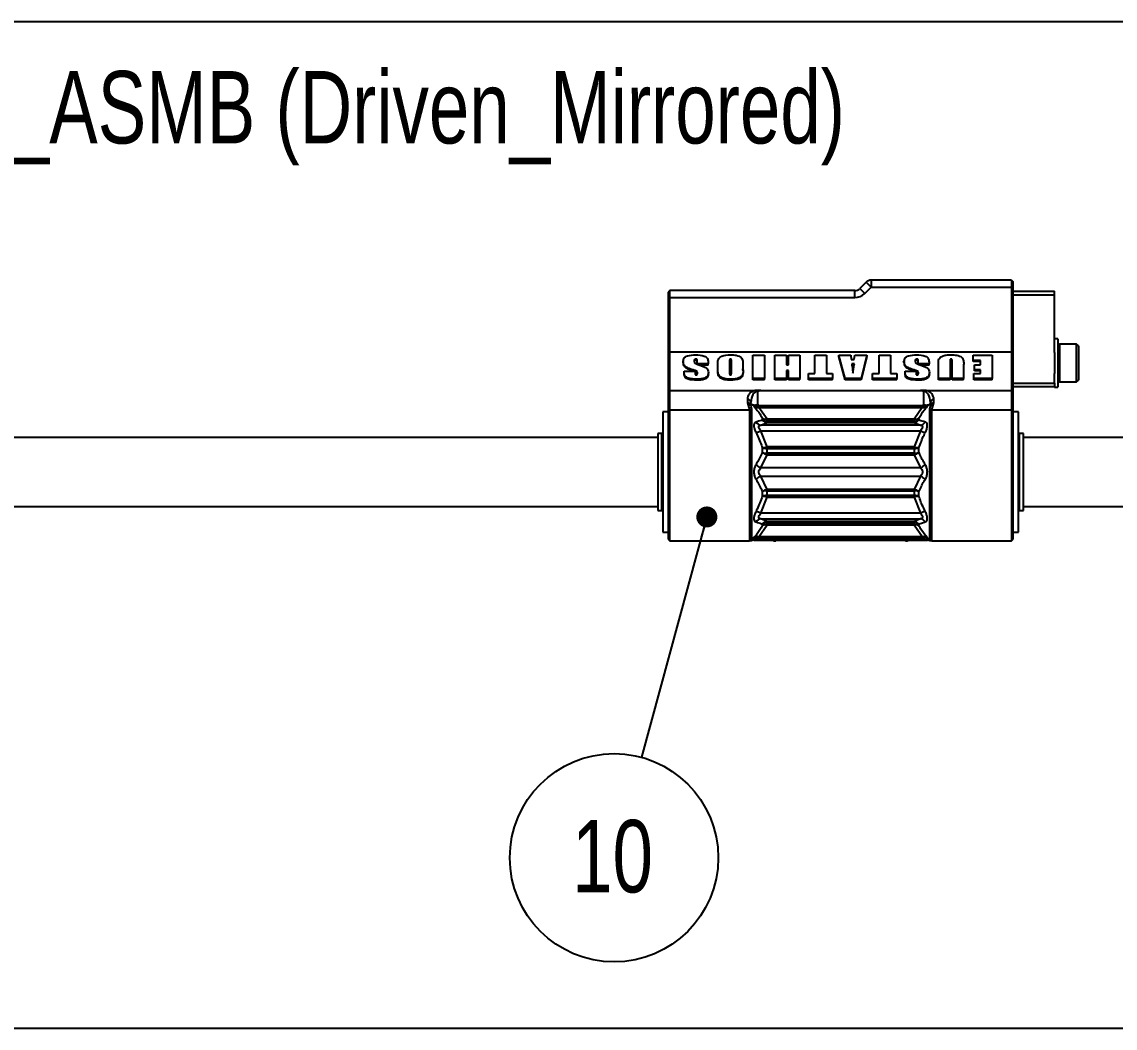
# Model space of a CAD drawing. Header units: millimetres. Extents: x 0 to 279, y 0 to 216.
# Drawn here: x 52.8 to 105.6, y 56 to 104.6 of the extents above; entities that cross this region are included whole.
import ezdxf

# ---------------------------------------------------------------- set-up
doc = ezdxf.new("R2010")
doc.units = ezdxf.units.MM
doc.layers.add('TITLE_BLOCK_BORDER', color=7, linetype='Continuous')
doc.styles.add('SLDTEXTSTYLE0', font='TXT', dxfattribs={"width": 0.75})
doc.dimstyles.new('SLDDIMSTYLE1', dxfattribs={"dimtxt": 0.18, "dimasz": 1.016, "dimexe": 0, "dimexo": 0.0625, "dimgap": 0, "dimtad": 0, "dimtih": 1, "dimtoh": 1, "dimdec": 0, "dimrnd": 1e-09, "dimzin": 0, "dimdsep": 46, "dimtxsty": 'Standard', "dimblk1": 'DOT', "dimblk2": 'DOT', "dimsah": 1, "dimcen": 0.09, "dimadec": 0, "dimazin": 0, "dimtfac": 1.016, "dimtdec": 0, "dimtofl": 0, "dimtmove": 0, "dimatfit": 3, "dimldrblk": 'DOT', "dimfxl": 1, "dimfrac": 2, "dimtolj": 1, "dimtzin": 0, "dimarcsym": 0})

# ---------------------------------------------------------------- blocks, each defined once
blk = doc.blocks.new('SW_NOTE_34')
at = {"layer": 'TITLE_BLOCK_BORDER', "color": 0}
blk.add_circle((-1.321, -4.854), 5.031, dxfattribs=at)
at = {"layer": 'TITLE_BLOCK_BORDER', "color": 0, "insert": (-1.392, -3.03), "char_height": 3.5, "attachment_point": 2, "style": 'SLDTEXTSTYLE0'}
blk.add_mtext('10', dxfattribs=at)
blk = doc.blocks.new('_DOT')
at = {"color": 0, "linetype": 'ByBlock', "lineweight": -2}
blk.add_line((-0.5, 0), (-1, 0), dxfattribs=at)
at = {"color": 0, "linetype": 'ByBlock', "const_width": 0.5}
blk.add_lwpolyline([(-0.25, 0, 1), (0.25, 0, 1)], format="xyb", close=True, dxfattribs=at)

msp = doc.modelspace()

# ---------------------------------------------------------------- linework, layer by layer
at = {"color": 7, "linetype": 'Continuous', "lineweight": 25}
for p, q in [((93.561, 91.999), (93.253, 91.691)), ((93.797, 91.763), (93.561, 91.999)), ((93.797, 92.097), (93.797, 91.763)), ((100.575, 92.097), (93.797, 92.097)), ((100.575, 92.097), (100.575, 91.763)), ((100.575, 92.097), (100.659, 92.013)), ((100.659, 91.763), (100.659, 92.013)), ((84.075, 91.593), (83.992, 91.51)), ((83.992, 91.51), (83.992, 91.26)), ((84.075, 91.26), (84.075, 91.593)), ((93.017, 91.593), (84.075, 91.593)), ((93.017, 91.26), (93.017, 91.593)), ((93.253, 91.691), (93.489, 91.455)), ((93.489, 91.455), (93.797, 91.763)), ((93.797, 91.763), (100.575, 91.763)), ((100.575, 91.763), (100.575, 88.633)), ((100.575, 91.763), (100.659, 91.763)), ((100.659, 88.609), (100.659, 91.763)), ((100.659, 91.56), (102.659, 91.56)), ((102.659, 91.393), (102.659, 91.56)), ((102.659, 88.602), (102.659, 91.393)), ((84.075, 91.26), (83.992, 91.26)), ((83.992, 91.26), (83.992, 88.609)), ((84.075, 88.633), (84.075, 91.26)), ((84.075, 91.26), (93.017, 91.26)), ((102.809, 89.26), (102.659, 89.26)), ((102.809, 89.26), (102.809, 87.109)), ((102.9, 89.01), (102.809, 88.918)), ((103.717, 89.01), (102.9, 89.01)), ((102.9, 89.01), (102.9, 87.177)), ((103.809, 88.918), (103.717, 89.01)), ((103.717, 87.177), (103.717, 89.01)), ((103.809, 88.918), (103.809, 87.268)), ((84.075, 88.633), (83.992, 88.609)), ((83.992, 88.609), (83.992, 86.703)), ((84.075, 86.768), (84.075, 88.633)), ((84.075, 88.633), (100.575, 88.633)), ((84.73, 88.118), (84.73, 88.172)), ((85.339, 88.23), (85.339, 88.283)), ((85.396, 88.046), (85.396, 88.196)), ((87.014, 88.283), (87.014, 88.23)), ((88.086, 87.337), (88.086, 88.467)), ((88.086, 88.467), (88.645, 88.467)), ((88.645, 88.467), (88.645, 87.337)), ((89.152, 87.337), (89.152, 88.467)), ((89.152, 88.467), (89.71, 88.467)), ((89.71, 88.467), (89.71, 88.007)), ((89.803, 88.007), (89.803, 88.467)), ((89.803, 88.467), (90.362, 88.467)), ((90.362, 88.467), (90.362, 87.337)), ((91.086, 87.587), (91.086, 88.467)), ((91.086, 88.467), (91.645, 88.467)), ((91.645, 88.467), (91.645, 87.587)), ((92.547, 87.337), (92.245, 88.467)), ((92.245, 88.467), (92.813, 88.467)), ((92.245, 88.414), (92.245, 88.467)), ((92.547, 87.284), (92.245, 88.414)), ((92.813, 88.467), (92.841, 88.27)), ((92.841, 88.27), (92.984, 88.27)), ((92.984, 88.27), (93.011, 88.467)), ((93.011, 88.467), (93.586, 88.467)), ((93.586, 88.467), (93.324, 87.337)), ((93.586, 88.414), (93.324, 87.284)), ((93.586, 88.414), (93.586, 88.467)), ((94.179, 87.587), (94.179, 88.467)), ((94.179, 88.467), (94.738, 88.467)), ((94.738, 88.467), (94.738, 87.587)), ((95.407, 88.13), (95.322, 88.163)), ((95.4, 88.118), (95.4, 88.172)), ((96.01, 88.23), (96.01, 88.283)), ((96.067, 88.046), (96.067, 88.196)), ((97.614, 88.168), (97.614, 87.337)), ((97.671, 88.23), (97.671, 88.283)), ((97.707, 87.337), (97.707, 88.183)), ((98.726, 88.217), (98.726, 88.467)), ((98.726, 88.467), (99.641, 88.467)), ((99.083, 88.217), (98.726, 88.217)), ((98.726, 88.164), (98.726, 88.217)), ((99.083, 88.164), (98.726, 88.164)), ((99.083, 88.007), (99.083, 88.217)), ((99.641, 88.467), (99.641, 87.337)), ((100.575, 88.633), (100.575, 86.768)), ((100.575, 88.633), (100.659, 88.609)), ((100.659, 86.703), (100.659, 88.609)), ((102.659, 88.602), (102.659, 87.585)), ((84.776, 87.692), (85.303, 87.692)), ((84.776, 87.635), (84.776, 87.692)), ((84.776, 87.582), (84.776, 87.635)), ((84.827, 87.872), (84.827, 87.925)), ((85.303, 87.692), (85.303, 87.597)), ((85.393, 87.623), (85.393, 87.676)), ((85.924, 88.046), (85.396, 88.046)), ((85.924, 87.993), (85.51, 87.993)), ((85.924, 88.132), (85.924, 88.046)), ((85.924, 87.993), (85.924, 88.046)), ((85.939, 87.584), (85.939, 87.637)), ((86.4, 87.807), (86.4, 87.997)), ((86.4, 87.754), (86.4, 87.807)), ((86.958, 88.144), (86.958, 87.63)), ((87.051, 87.63), (87.051, 88.153)), ((87.61, 87.997), (87.61, 87.807)), ((87.61, 87.754), (87.61, 87.807)), ((89.71, 88.007), (89.803, 88.007)), ((89.803, 87.731), (89.71, 87.731)), ((89.71, 87.731), (89.71, 87.337)), ((89.803, 87.678), (89.71, 87.678)), ((89.803, 87.337), (89.803, 87.731)), ((92.989, 88.046), (92.866, 88.046)), ((92.989, 87.993), (92.866, 87.993)), ((95.447, 87.692), (95.974, 87.692)), ((95.447, 87.635), (95.447, 87.692)), ((95.447, 87.582), (95.447, 87.635)), ((95.497, 87.872), (95.497, 87.925)), ((95.974, 87.692), (95.974, 87.597)), ((96.064, 87.623), (96.064, 87.676)), ((96.594, 88.046), (96.067, 88.046)), ((96.594, 87.993), (96.181, 87.993)), ((96.594, 88.132), (96.594, 88.046)), ((96.594, 87.993), (96.594, 88.046)), ((96.61, 87.584), (96.61, 87.637)), ((97.055, 87.337), (97.055, 88.09)), ((98.265, 88.005), (98.265, 87.337)), ((98.788, 87.771), (98.788, 88.007)), ((98.788, 88.007), (99.083, 88.007)), ((99.083, 87.771), (98.788, 87.771)), ((98.788, 87.717), (98.788, 87.771)), ((99.083, 87.717), (98.788, 87.717)), ((99.083, 87.587), (99.083, 87.771)), ((85.373, 87.258), (85.373, 87.311)), ((87.013, 87.258), (87.013, 87.311)), ((88.645, 87.337), (88.086, 87.337)), ((88.086, 87.284), (88.086, 87.337)), ((88.645, 87.284), (88.086, 87.284)), ((88.645, 87.284), (88.645, 87.337)), ((89.71, 87.337), (89.152, 87.337)), ((89.152, 87.284), (89.152, 87.337)), ((89.71, 87.284), (89.152, 87.284)), ((89.71, 87.284), (89.71, 87.337)), ((90.362, 87.337), (89.803, 87.337)), ((89.803, 87.284), (89.803, 87.337)), ((90.362, 87.284), (89.803, 87.284)), ((90.362, 87.284), (90.362, 87.337)), ((90.776, 87.337), (90.776, 87.587)), ((90.776, 87.587), (91.086, 87.587)), ((91.939, 87.337), (90.776, 87.337)), ((90.776, 87.284), (90.776, 87.337)), ((91.939, 87.284), (90.776, 87.284)), ((91.645, 87.587), (91.939, 87.587)), ((91.939, 87.587), (91.939, 87.337)), ((91.939, 87.284), (91.939, 87.337)), ((93.324, 87.337), (92.547, 87.337)), ((92.547, 87.284), (92.547, 87.337)), ((93.324, 87.284), (92.547, 87.284)), ((93.324, 87.284), (93.324, 87.337)), ((93.869, 87.337), (93.869, 87.587)), ((93.869, 87.587), (94.179, 87.587)), ((95.032, 87.337), (93.869, 87.337)), ((93.869, 87.284), (93.869, 87.337)), ((95.032, 87.284), (93.869, 87.284)), ((94.738, 87.587), (95.032, 87.587)), ((95.032, 87.587), (95.032, 87.337)), ((95.032, 87.284), (95.032, 87.337)), ((96.044, 87.258), (96.044, 87.311)), ((97.614, 87.337), (97.055, 87.337)), ((97.055, 87.284), (97.055, 87.337)), ((97.614, 87.284), (97.055, 87.284)), ((97.614, 87.284), (97.614, 87.337)), ((98.265, 87.337), (97.707, 87.337)), ((97.707, 87.284), (97.707, 87.337)), ((98.265, 87.284), (97.707, 87.284)), ((98.265, 87.284), (98.265, 87.337)), ((98.757, 87.337), (98.757, 87.587)), ((98.757, 87.587), (99.083, 87.587)), ((99.641, 87.337), (98.757, 87.337)), ((98.757, 87.284), (98.757, 87.337)), ((99.641, 87.284), (98.757, 87.284)), ((99.641, 87.284), (99.641, 87.337)), ((102.659, 87.127), (102.659, 87.585)), ((102.659, 87.127), (102.659, 86.96)), ((102.809, 87.268), (102.9, 87.177)), ((102.809, 87.109), (102.809, 86.927)), ((102.9, 87.177), (103.717, 87.177)), ((103.717, 87.177), (103.809, 87.268)), ((84.075, 86.768), (83.992, 86.703)), ((83.992, 86.703), (83.992, 85.758)), ((84.075, 85.834), (84.075, 86.768)), ((84.075, 86.768), (88.185, 86.768)), ((88.325, 86.083), (88.325, 86.734)), ((88.466, 86.768), (96.185, 86.768)), ((96.325, 86.734), (96.325, 86.083)), ((96.466, 86.768), (100.575, 86.768)), ((100.575, 86.768), (100.575, 85.834)), ((100.659, 86.703), (100.575, 86.768)), ((100.659, 86.96), (102.659, 86.96)), ((100.659, 85.758), (100.659, 86.703)), ((102.659, 86.96), (102.659, 86.927)), ((102.659, 86.927), (102.809, 86.927)), ((87.825, 86.34), (87.825, 86.17)), ((87.825, 86.17), (87.923, 85.834)), ((87.992, 86.124), (87.992, 86.189)), ((88.027, 86.111), (88.146, 85.987)), ((88.382, 86.024), (88.325, 86.083)), ((96.325, 86.083), (96.269, 86.024)), ((96.505, 85.987), (96.624, 86.111)), ((96.659, 86.189), (96.659, 86.124)), ((96.728, 85.834), (96.825, 86.17)), ((96.825, 86.17), (96.825, 86.34)), ((83.992, 85.727), (83.742, 85.727)), ((83.742, 85.727), (83.742, 79.927)), ((83.992, 85.758), (84.075, 85.834)), ((83.992, 85.758), (83.992, 79.588)), ((84.075, 79.505), (84.075, 85.834)), ((84.075, 85.834), (87.923, 85.834)), ((87.923, 85.834), (87.923, 79.505)), ((88.041, 79.554), (88.041, 85.79)), ((88.382, 85.951), (88.382, 86.024)), ((96.269, 86.024), (88.382, 86.024)), ((88.777, 85.381), (88.382, 85.951)), ((88.382, 85.951), (96.269, 85.951)), ((96.269, 85.951), (95.873, 85.381)), ((96.269, 86.024), (96.269, 85.951)), ((96.61, 85.79), (96.61, 79.554)), ((96.728, 79.505), (96.728, 85.834)), ((96.728, 85.834), (100.575, 85.834)), ((100.575, 85.834), (100.575, 79.505)), ((100.659, 85.758), (100.575, 85.834)), ((100.659, 79.588), (100.659, 85.758)), ((100.909, 85.727), (100.659, 85.727)), ((100.909, 80.001), (100.909, 85.727)), ((88.476, 85.096), (88.777, 85.225)), ((96.175, 85.096), (88.476, 85.096)), ((88.542, 85.431), (88.542, 85.34)), ((88.777, 85.344), (88.777, 85.381)), ((95.873, 85.381), (88.777, 85.381)), ((88.777, 85.246), (88.777, 85.344)), ((88.777, 85.344), (95.873, 85.344)), ((88.777, 85.225), (88.777, 85.246)), ((95.873, 85.246), (88.777, 85.246)), ((88.777, 85.225), (95.873, 85.225)), ((95.873, 85.381), (95.873, 85.344)), ((95.873, 85.344), (95.873, 85.246)), ((95.873, 85.246), (95.873, 85.225)), ((95.873, 85.225), (96.175, 85.096)), ((96.109, 85.34), (96.109, 85.431)), ((83.492, 84.493), (26.106, 84.493)), ((83.7, 84.682), (83.492, 84.682)), ((83.492, 84.682), (83.492, 83.537)), ((88.777, 84.041), (88.476, 84.822)), ((88.476, 84.822), (96.175, 84.822)), ((96.175, 84.822), (95.873, 84.041)), ((101.159, 84.682), (100.95, 84.682)), ((101.159, 80.972), (101.159, 84.682)), ((162.753, 84.493), (101.159, 84.493)), ((88.542, 83.996), (88.542, 83.777)), ((88.777, 83.968), (88.777, 84.041)), ((95.873, 84.041), (88.777, 84.041)), ((88.777, 83.731), (88.777, 83.968)), ((88.777, 83.968), (95.873, 83.968)), ((95.873, 84.041), (95.873, 83.968)), ((95.873, 83.968), (95.873, 83.731)), ((96.109, 83.777), (96.109, 83.996)), ((83.492, 83.537), (83.492, 80.972)), ((88.476, 83.021), (88.777, 83.664)), ((88.777, 83.664), (88.777, 83.731)), ((95.873, 83.731), (88.777, 83.731)), ((88.777, 83.664), (95.873, 83.664)), ((95.873, 83.731), (95.873, 83.664)), ((95.873, 83.664), (96.175, 83.021)), ((96.175, 83.021), (88.476, 83.021)), ((88.476, 82.632), (96.175, 82.632)), ((88.777, 81.989), (88.476, 82.632)), ((96.175, 82.632), (95.873, 81.989)), ((88.542, 81.876), (88.542, 81.658)), ((95.873, 81.989), (88.777, 81.989)), ((88.777, 81.923), (88.777, 81.989)), ((88.777, 81.686), (88.777, 81.923)), ((88.777, 81.923), (95.873, 81.923)), ((95.873, 81.989), (95.873, 81.923)), ((95.873, 81.923), (95.873, 81.686)), ((96.109, 81.658), (96.109, 81.876)), ((88.476, 80.832), (88.777, 81.612)), ((95.873, 81.686), (88.777, 81.686)), ((88.777, 81.612), (88.777, 81.686)), ((88.777, 81.612), (95.873, 81.612)), ((95.873, 81.686), (95.873, 81.612)), ((95.873, 81.612), (96.175, 80.832)), ((26.106, 81.16), (83.492, 81.16)), ((83.492, 80.972), (83.7, 80.972)), ((96.175, 80.832), (88.476, 80.832)), ((100.95, 80.972), (101.159, 80.972)), ((101.159, 81.16), (162.753, 81.16)), ((88.374, 79.694), (88.777, 80.272)), ((88.476, 80.557), (96.175, 80.557)), ((88.777, 80.428), (88.476, 80.557)), ((88.542, 80.313), (88.542, 80.223)), ((95.873, 80.428), (88.777, 80.428)), ((88.777, 80.407), (88.777, 80.428)), ((88.777, 80.407), (95.873, 80.407)), ((88.777, 80.309), (88.777, 80.407)), ((95.873, 80.309), (88.777, 80.309)), ((88.777, 80.272), (88.777, 80.309)), ((88.777, 80.272), (95.873, 80.272)), ((96.175, 80.557), (95.873, 80.428)), ((95.873, 80.428), (95.873, 80.407)), ((95.873, 80.407), (95.873, 80.309)), ((95.873, 80.309), (95.873, 80.272)), ((95.873, 80.272), (96.277, 79.694)), ((96.109, 80.223), (96.109, 80.313)), ((83.742, 79.927), (83.992, 79.927)), ((100.659, 79.927), (100.909, 79.927)), ((100.909, 79.927), (100.909, 80.001)), ((83.992, 79.588), (84.075, 79.505)), ((84.075, 79.505), (87.924, 79.505)), ((88.071, 79.585), (88.041, 79.554)), ((88.139, 79.658), (88.071, 79.585)), ((88.13, 79.535), (88.137, 79.533)), ((88.137, 79.532), (96.514, 79.532)), ((88.205, 79.558), (88.306, 79.657)), ((96.446, 79.558), (88.205, 79.558)), ((88.306, 79.657), (88.374, 79.694)), ((88.306, 79.657), (96.345, 79.657)), ((96.277, 79.694), (88.374, 79.694)), ((96.277, 79.694), (96.345, 79.657)), ((96.345, 79.657), (96.446, 79.558)), ((96.58, 79.585), (96.512, 79.658)), ((96.61, 79.554), (96.58, 79.585)), ((96.61, 79.554), (96.611, 79.536)), ((96.727, 79.505), (100.575, 79.505)), ((100.575, 79.505), (100.659, 79.588))]:
    msp.add_line(p, q, dxfattribs=at)
at = {"color": 8, "linetype": 'Continuous', "lineweight": 25}
for p, q in [((100.659, 91.393), (102.659, 91.393)), ((85.266, 87.692), (85.266, 87.739)), ((95.936, 87.692), (95.936, 87.739)), ((100.659, 87.127), (102.659, 87.127)), ((83.7, 80.972), (83.7, 84.682)), ((100.95, 84.682), (100.95, 83.264)), ((100.95, 83.264), (100.95, 80.972))]:
    msp.add_line(p, q, dxfattribs=at)
at = {"color": 7, "linetype": 'Continuous', "lineweight": 25}
for centre, radius, start, end in [((93.797, 91.763), 0.333, 90, 135), ((93.017, 91.927), 0.333, 270, 315), ((93.017, 91.927), 0.667, 270, 315), ((87.833, 86.181), 0.159, 2.9858, 92.703), ((96.818, 86.181), 0.159, 87.297, 177.0142), ((87.924, 85.658), 0.176, 48.4643, 90.4234), ((88.235, 86.191), 0.223, 246.5186, 311.3447), ((88.295, 86.176), 0.241, 231.765, 290.9968), ((96.416, 86.191), 0.223, 228.6553, 293.4814), ((96.356, 86.176), 0.241, 249.0032, 308.235), ((96.726, 85.658), 0.176, 89.5766, 131.5357), ((88.508, 85.415), 0.32, 213.0468, 264.1708), ((88.769, 85.686), 0.342, 228.2849, 271.3879), ((88.719, 85.688), 0.313, 235.5037, 280.7992), ((88.794, 85.559), 0.334, 220.8407, 267.0689), ((88.782, 85.598), 0.353, 227.1059, 269.3071), ((95.882, 85.686), 0.342, 268.6121, 311.7151), ((95.932, 85.688), 0.313, 259.2008, 304.4963), ((95.856, 85.559), 0.334, 272.9311, 319.1593), ((95.869, 85.598), 0.353, 270.6929, 312.8941), ((96.143, 85.415), 0.32, 275.8292, 326.9532), ((83.7, 84.723), 0.0417, 270, 360), ((87.854, 86.069), 1.393, 286.0722, 296.4874), ((96.797, 86.069), 1.393, 243.5126, 253.9278), ((100.95, 84.723), 0.0417, 180, 270), ((88.383, 85.459), 1.472, 276.1941, 285.5445), ((88.738, 84.638), 0.672, 253.0155, 273.3589), ((96.268, 85.459), 1.472, 254.4555, 263.8059), ((95.913, 84.638), 0.672, 266.6411, 286.9845), ((88.888, 84.196), 0.543, 230.3693, 258.2235), ((88.793, 84.428), 0.697, 248.8652, 268.7076), ((95.762, 84.196), 0.543, 281.7765, 309.6307), ((95.858, 84.428), 0.697, 271.2924, 291.1348), ((88.69, 83.575), 0.594, 220.6795, 248.8096), ((95.96, 83.575), 0.594, 291.1904, 319.3205), ((88.69, 82.079), 0.594, 111.1904, 139.3205), ((95.96, 82.079), 0.594, 40.6795, 68.8096), ((88.888, 81.457), 0.543, 101.7765, 129.6307), ((88.793, 81.226), 0.697, 91.2924, 111.1348), ((95.762, 81.457), 0.543, 50.3693, 78.2235), ((95.858, 81.226), 0.697, 68.8652, 88.7076), ((88.738, 81.015), 0.672, 86.6411, 106.9845), ((88.383, 80.194), 1.472, 74.4555, 83.8059), ((95.913, 81.015), 0.672, 73.0155, 93.3589), ((96.268, 80.194), 1.472, 96.1941, 105.5445), ((83.7, 80.93), 0.0417, 0, 90), ((87.854, 79.584), 1.393, 63.5126, 73.9278), ((96.797, 79.584), 1.393, 106.0722, 116.4874), ((100.95, 80.93), 0.0417, 90, 180), ((88.508, 80.239), 0.32, 95.8292, 146.9532), ((88.794, 80.095), 0.334, 92.9311, 139.1593), ((88.782, 80.055), 0.353, 90.6929, 132.8941), ((88.769, 79.968), 0.342, 88.6121, 131.7151), ((88.719, 79.965), 0.313, 79.2008, 124.4963), ((95.856, 80.095), 0.334, 40.8407, 87.0689), ((95.869, 80.055), 0.353, 47.1059, 89.3071), ((95.882, 79.968), 0.342, 48.2849, 91.3879), ((95.932, 79.965), 0.313, 55.5037, 100.7992), ((96.143, 80.239), 0.32, 33.0468, 84.1708), ((87.923, 79.672), 0.167, 269.9999, 314.9996), ((88.157, 79.283), 0.279, 80.1187, 114.9323), ((88.262, 79.381), 0.279, 80.846, 133.2779), ((88.288, 79.47), 0.24, 68.8786, 128.333), ((89.201, 79.827), 0.333, 242.0278, 269.9976), ((95.45, 79.827), 0.333, 270.0148, 297.9722), ((96.363, 79.47), 0.24, 51.667, 111.1214), ((96.389, 79.381), 0.279, 46.7221, 99.154), ((96.494, 79.283), 0.279, 65.0677, 99.8813), ((96.728, 79.672), 0.167, 225.0004, 270.0001)]:
    msp.add_arc(centre, radius, start, end, dxfattribs=at)
at = {"color": 8, "linetype": 'Continuous', "lineweight": 25}
for centre, start, end in [((87.96, 79.659), 281.1043, 302.7707), ((96.691, 79.659), 237.228, 259.6111)]:
    msp.add_arc(centre, 0.147, start, end, dxfattribs=at)
at = {"color": 7, "linetype": 'Continuous', "lineweight": 25}
for centre, major_axis, ratio, start_param, end_param in [((88.325, 86.34), (0.5, 0), 0.8927, 1.855089, 3.141593), ((88.325, 86.189), (0, 0.545), 0.61118, 0, 1.570796), ((96.325, 86.189), (0, 0.545), 0.61118, 4.712389, 6.283185), ((96.325, 86.34), (0.5, 0), 0.8927, 0, 1.286503)]:
    msp.add_ellipse(centre, major_axis=major_axis, ratio=ratio, start_param=start_param, end_param=end_param, dxfattribs=at)
for points, knots in [([(84.73, 88.172), (84.733, 88.231), (84.738, 88.32), (84.838, 88.402), (85.02, 88.475), (85.19, 88.485), (85.325, 88.493)], [0, 0, 0, 0, 0.2490181, 0.3738375, 0.4994907, 1, 1, 1, 1]), ([(84.827, 87.925), (84.793, 87.967), (84.734, 88.042), (84.731, 88.132), (84.73, 88.172)], [0, 0, 0, 0, 0.557447, 1, 1, 1, 1]), ([(85.339, 88.283), (85.326, 88.282), (85.299, 88.281), (85.259, 88.252), (85.258, 88.222), (85.257, 88.203)], [0, 0, 0, 0, 0.2815767, 0.5596688, 1, 1, 1, 1]), ([(85.339, 88.23), (85.326, 88.229), (85.299, 88.228), (85.259, 88.199), (85.258, 88.169), (85.257, 88.15)], [0, 0, 0, 0, 0.281577, 0.559669, 1, 1, 1, 1]), ([(85.257, 88.203), (85.258, 88.179), (85.259, 88.145), (85.274, 88.103), (85.29, 88.089), (85.297, 88.082)], [0, 0, 0, 0, 0.560457, 0.780831, 1, 1, 1, 1]), ([(85.325, 88.493), (85.468, 88.485), (85.647, 88.475), (85.833, 88.386), (85.918, 88.285), (85.921, 88.193), (85.924, 88.132)], [0, 0, 0, 0, 0.499596, 0.625091, 0.749803, 1, 1, 1, 1]), ([(85.396, 88.196), (85.396, 88.216), (85.396, 88.24), (85.387, 88.269), (85.368, 88.282), (85.351, 88.282), (85.339, 88.283)], [0, 0, 0, 0, 0.501246, 0.626259, 0.75055, 1, 1, 1, 1]), ([(85.396, 88.143), (85.396, 88.163), (85.396, 88.187), (85.387, 88.216), (85.368, 88.229), (85.351, 88.229), (85.339, 88.23)], [0, 0, 0, 0, 0.501246, 0.626259, 0.75055, 1, 1, 1, 1]), ([(86.4, 87.997), (86.392, 88.089), (86.381, 88.216), (86.482, 88.356), (86.668, 88.474), (86.862, 88.485), (87.013, 88.493)], [0, 0, 0, 0, 0.314941, 0.438013, 0.561584, 1, 1, 1, 1]), ([(87.014, 88.283), (87.006, 88.282), (86.989, 88.282), (86.963, 88.262), (86.961, 88.211), (86.959, 88.171), (86.958, 88.144)], [0, 0, 0, 0, 0.1249363, 0.2489379, 0.4981511, 1, 1, 1, 1]), ([(87.014, 88.23), (87.006, 88.229), (86.989, 88.229), (86.963, 88.209), (86.961, 88.158), (86.959, 88.118), (86.958, 88.091)], [0, 0, 0, 0, 0.124936, 0.248938, 0.498151, 1, 1, 1, 1]), ([(87.013, 88.493), (87.104, 88.489), (87.287, 88.481), (87.543, 88.384), (87.615, 88.18), (87.612, 88.058), (87.61, 87.997)], [0, 0, 0, 0, 0.282021, 0.560888, 0.777884, 1, 1, 1, 1]), ([(87.051, 88.153), (87.051, 88.177), (87.05, 88.213), (87.048, 88.253), (87.041, 88.27), (87.034, 88.278), (87.025, 88.282), (87.017, 88.283), (87.014, 88.283)], [0, 0, 0, 0, 0.500327, 0.750158, 0.812536, 0.875126, 0.937501, 1, 1, 1, 1]), ([(87.051, 88.1), (87.051, 88.124), (87.05, 88.16), (87.048, 88.2), (87.041, 88.217), (87.034, 88.224), (87.025, 88.229), (87.017, 88.229), (87.014, 88.23)], [0, 0, 0, 0, 0.500327, 0.750158, 0.812536, 0.875126, 0.937501, 1, 1, 1, 1]), ([(95.4, 88.172), (95.404, 88.231), (95.408, 88.32), (95.509, 88.402), (95.691, 88.475), (95.86, 88.485), (95.996, 88.493)], [0, 0, 0, 0, 0.249018, 0.373837, 0.499491, 1, 1, 1, 1]), ([(95.497, 87.925), (95.464, 87.967), (95.404, 88.042), (95.402, 88.132), (95.4, 88.172)], [0, 0, 0, 0, 0.557447, 1, 1, 1, 1]), ([(96.01, 88.283), (95.996, 88.282), (95.969, 88.281), (95.93, 88.252), (95.928, 88.222), (95.927, 88.203)], [0, 0, 0, 0, 0.2815767, 0.5596688, 1, 1, 1, 1]), ([(96.01, 88.23), (95.996, 88.229), (95.969, 88.228), (95.93, 88.199), (95.928, 88.169), (95.927, 88.15)], [0, 0, 0, 0, 0.281577, 0.559669, 1, 1, 1, 1]), ([(95.927, 88.203), (95.929, 88.179), (95.93, 88.145), (95.945, 88.103), (95.96, 88.089), (95.968, 88.082)], [0, 0, 0, 0, 0.5604574, 0.7808309, 1, 1, 1, 1]), ([(95.996, 88.493), (96.139, 88.485), (96.317, 88.475), (96.504, 88.386), (96.588, 88.285), (96.592, 88.193), (96.594, 88.132)], [0, 0, 0, 0, 0.499596, 0.625091, 0.749803, 1, 1, 1, 1]), ([(96.067, 88.196), (96.067, 88.216), (96.067, 88.24), (96.058, 88.269), (96.039, 88.282), (96.021, 88.282), (96.01, 88.283)], [0, 0, 0, 0, 0.501246, 0.626259, 0.75055, 1, 1, 1, 1]), ([(96.067, 88.143), (96.067, 88.163), (96.067, 88.187), (96.058, 88.216), (96.039, 88.229), (96.021, 88.229), (96.01, 88.23)], [0, 0, 0, 0, 0.501246, 0.626259, 0.75055, 1, 1, 1, 1]), ([(97.055, 88.09), (97.051, 88.155), (97.043, 88.252), (97.13, 88.359), (97.247, 88.436), (97.428, 88.486), (97.575, 88.491), (97.649, 88.493)], [0, 0, 0, 0, 0.250229, 0.374685, 0.499798, 0.749421, 1, 1, 1, 1]), ([(97.671, 88.283), (97.664, 88.283), (97.65, 88.282), (97.629, 88.275), (97.619, 88.258), (97.614, 88.222), (97.614, 88.192), (97.614, 88.168)], [0, 0, 0, 0, 0.125171, 0.249844, 0.373493, 0.498786, 1, 1, 1, 1]), ([(97.671, 88.23), (97.664, 88.229), (97.65, 88.229), (97.629, 88.222), (97.619, 88.205), (97.614, 88.169), (97.614, 88.139), (97.614, 88.115)], [0, 0, 0, 0, 0.125171, 0.249844, 0.373493, 0.498786, 1, 1, 1, 1]), ([(97.649, 88.493), (97.742, 88.489), (97.926, 88.48), (98.195, 88.399), (98.273, 88.19), (98.268, 88.067), (98.265, 88.005)], [0, 0, 0, 0, 0.282305, 0.561839, 0.777739, 1, 1, 1, 1]), ([(97.707, 88.183), (97.706, 88.202), (97.705, 88.23), (97.703, 88.265), (97.69, 88.278), (97.679, 88.282), (97.674, 88.283), (97.671, 88.283)], [0, 0, 0, 0, 0.500987, 0.750468, 0.874753, 0.937355, 1, 1, 1, 1]), ([(97.707, 88.13), (97.706, 88.149), (97.705, 88.177), (97.703, 88.212), (97.69, 88.225), (97.679, 88.229), (97.674, 88.23), (97.671, 88.23)], [0, 0, 0, 0, 0.500987, 0.750468, 0.874753, 0.937355, 1, 1, 1, 1]), ([(84.827, 87.872), (84.793, 87.914), (84.734, 87.989), (84.731, 88.079), (84.73, 88.118)], [0, 0, 0, 0, 0.5574474, 1, 1, 1, 1]), ([(85.373, 87.311), (85.236, 87.318), (85.064, 87.326), (84.876, 87.397), (84.779, 87.485), (84.777, 87.575), (84.776, 87.635)], [0, 0, 0, 0, 0.500503, 0.626065, 0.750417, 1, 1, 1, 1]), ([(85.266, 87.739), (85.179, 87.766), (85.024, 87.814), (84.887, 87.891), (84.827, 87.925)], [0, 0, 0, 0, 0.560876, 1, 1, 1, 1]), ([(85.266, 87.686), (85.179, 87.713), (85.024, 87.761), (84.887, 87.838), (84.827, 87.872)], [0, 0, 0, 0, 0.560876, 1, 1, 1, 1]), ([(85.393, 87.676), (85.372, 87.691), (85.333, 87.718), (85.286, 87.732), (85.266, 87.739)], [0, 0, 0, 0, 0.557842, 1, 1, 1, 1]), ([(85.297, 88.082), (85.34, 88.062), (85.416, 88.026), (85.497, 87.998), (85.532, 87.985)], [0, 0, 0, 0, 0.559613, 1, 1, 1, 1]), ([(85.393, 87.623), (85.372, 87.638), (85.344, 87.658), (85.311, 87.669), (85.303, 87.672)], [0, 0, 0, 0, 0.771173, 1, 1, 1, 1]), ([(85.939, 87.637), (85.936, 87.58), (85.932, 87.494), (85.845, 87.406), (85.673, 87.324), (85.506, 87.317), (85.373, 87.311)], [0, 0, 0, 0, 0.249634, 0.374601, 0.500139, 1, 1, 1, 1]), ([(85.412, 87.597), (85.412, 87.612), (85.412, 87.64), (85.399, 87.665), (85.393, 87.676)], [0, 0, 0, 0, 0.561331, 1, 1, 1, 1]), ([(85.532, 87.985), (85.586, 87.966), (85.693, 87.927), (85.841, 87.865), (85.93, 87.754), (85.936, 87.676), (85.939, 87.637)], [0, 0, 0, 0, 0.281076, 0.560871, 0.780167, 1, 1, 1, 1]), ([(87.013, 87.311), (86.92, 87.315), (86.735, 87.324), (86.476, 87.418), (86.393, 87.622), (86.398, 87.745), (86.4, 87.807)], [0, 0, 0, 0, 0.282089, 0.561242, 0.777859, 1, 1, 1, 1]), ([(87.013, 87.258), (86.92, 87.262), (86.735, 87.271), (86.476, 87.365), (86.393, 87.569), (86.398, 87.692), (86.4, 87.754)], [0, 0, 0, 0, 0.282089, 0.561242, 0.777859, 1, 1, 1, 1]), ([(87.61, 87.807), (87.617, 87.717), (87.628, 87.591), (87.536, 87.45), (87.353, 87.33), (87.162, 87.319), (87.013, 87.311)], [0, 0, 0, 0, 0.315187, 0.43826, 0.561875, 1, 1, 1, 1]), ([(87.61, 87.754), (87.617, 87.664), (87.628, 87.538), (87.536, 87.397), (87.353, 87.277), (87.162, 87.266), (87.013, 87.258)], [0, 0, 0, 0, 0.315187, 0.43826, 0.561875, 1, 1, 1, 1]), ([(92.866, 88.046), (92.877, 87.963), (92.898, 87.813), (92.911, 87.663), (92.917, 87.597)], [0, 0, 0, 0, 0.559983, 1, 1, 1, 1]), ([(92.917, 87.597), (92.928, 87.681), (92.948, 87.831), (92.977, 87.981), (92.989, 88.046)], [0, 0, 0, 0, 0.5600297, 1, 1, 1, 1]), ([(95.497, 87.872), (95.464, 87.914), (95.404, 87.989), (95.402, 88.079), (95.4, 88.118)], [0, 0, 0, 0, 0.557447, 1, 1, 1, 1]), ([(96.044, 87.311), (95.906, 87.318), (95.735, 87.326), (95.547, 87.397), (95.449, 87.485), (95.448, 87.575), (95.447, 87.635)], [0, 0, 0, 0, 0.500503, 0.626065, 0.750417, 1, 1, 1, 1]), ([(95.936, 87.739), (95.849, 87.766), (95.695, 87.814), (95.558, 87.891), (95.497, 87.925)], [0, 0, 0, 0, 0.560876, 1, 1, 1, 1]), ([(95.936, 87.686), (95.849, 87.713), (95.695, 87.761), (95.558, 87.838), (95.497, 87.872)], [0, 0, 0, 0, 0.560876, 1, 1, 1, 1]), ([(96.064, 87.676), (96.042, 87.691), (96.004, 87.718), (95.957, 87.732), (95.936, 87.739)], [0, 0, 0, 0, 0.557842, 1, 1, 1, 1]), ([(95.968, 88.082), (96.01, 88.062), (96.087, 88.026), (96.167, 87.998), (96.203, 87.985)], [0, 0, 0, 0, 0.559613, 1, 1, 1, 1]), ([(96.064, 87.623), (96.043, 87.638), (96.015, 87.658), (95.982, 87.669), (95.974, 87.672)], [0, 0, 0, 0, 0.771173, 1, 1, 1, 1]), ([(96.61, 87.637), (96.607, 87.58), (96.602, 87.494), (96.515, 87.406), (96.343, 87.324), (96.177, 87.317), (96.044, 87.311)], [0, 0, 0, 0, 0.249634, 0.374601, 0.500139, 1, 1, 1, 1]), ([(96.083, 87.597), (96.083, 87.612), (96.083, 87.64), (96.07, 87.665), (96.064, 87.676)], [0, 0, 0, 0, 0.561331, 1, 1, 1, 1]), ([(96.203, 87.985), (96.256, 87.966), (96.363, 87.927), (96.511, 87.865), (96.6, 87.754), (96.606, 87.676), (96.61, 87.637)], [0, 0, 0, 0, 0.281076, 0.560871, 0.780167, 1, 1, 1, 1]), ([(85.373, 87.258), (85.236, 87.265), (85.064, 87.273), (84.876, 87.344), (84.779, 87.432), (84.777, 87.522), (84.776, 87.582)], [0, 0, 0, 0, 0.500503, 0.626065, 0.750417, 1, 1, 1, 1]), ([(85.303, 87.597), (85.303, 87.579), (85.303, 87.557), (85.314, 87.532), (85.333, 87.522), (85.348, 87.521), (85.359, 87.521)], [0, 0, 0, 0, 0.500513, 0.625582, 0.750426, 1, 1, 1, 1]), ([(85.359, 87.521), (85.364, 87.521), (85.374, 87.522), (85.387, 87.528), (85.397, 87.537), (85.411, 87.559), (85.412, 87.58), (85.412, 87.597)], [0, 0, 0, 0, 0.1252401, 0.2502105, 0.3755069, 0.5008025, 1, 1, 1, 1]), ([(85.939, 87.584), (85.936, 87.527), (85.932, 87.441), (85.845, 87.353), (85.673, 87.271), (85.506, 87.263), (85.373, 87.258)], [0, 0, 0, 0, 0.249634, 0.374601, 0.500139, 1, 1, 1, 1]), ([(85.409, 87.578), (85.409, 87.582), (85.408, 87.598), (85.4, 87.612), (85.393, 87.623)], [0, 0, 0, 0, 0.235175, 1, 1, 1, 1]), ([(86.958, 87.63), (86.959, 87.607), (86.959, 87.579), (86.964, 87.546), (86.972, 87.53), (86.991, 87.522), (87.004, 87.521), (87.011, 87.521)], [0, 0, 0, 0, 0.501209, 0.626479, 0.750489, 0.874829, 1, 1, 1, 1]), ([(87.011, 87.521), (87.017, 87.522), (87.029, 87.523), (87.048, 87.539), (87.05, 87.578), (87.051, 87.609), (87.051, 87.63)], [0, 0, 0, 0, 0.124381, 0.248521, 0.498407, 1, 1, 1, 1]), ([(96.044, 87.258), (95.906, 87.265), (95.735, 87.273), (95.547, 87.344), (95.449, 87.432), (95.448, 87.522), (95.447, 87.582)], [0, 0, 0, 0, 0.500503, 0.626065, 0.750417, 1, 1, 1, 1]), ([(95.974, 87.597), (95.974, 87.579), (95.973, 87.557), (95.985, 87.532), (96.003, 87.522), (96.019, 87.521), (96.029, 87.521)], [0, 0, 0, 0, 0.500513, 0.625582, 0.750426, 1, 1, 1, 1]), ([(96.029, 87.521), (96.034, 87.521), (96.044, 87.522), (96.057, 87.528), (96.068, 87.537), (96.082, 87.559), (96.082, 87.58), (96.083, 87.597)], [0, 0, 0, 0, 0.1252401, 0.2502105, 0.3755069, 0.5008025, 1, 1, 1, 1]), ([(96.61, 87.584), (96.607, 87.527), (96.602, 87.441), (96.515, 87.353), (96.343, 87.271), (96.177, 87.263), (96.044, 87.258)], [0, 0, 0, 0, 0.249634, 0.374601, 0.500139, 1, 1, 1, 1]), ([(96.079, 87.578), (96.079, 87.582), (96.079, 87.598), (96.07, 87.612), (96.064, 87.623)], [0, 0, 0, 0, 0.2351746, 1, 1, 1, 1]), ([(88.466, 86.768), (88.443, 86.766), (88.374, 86.76), (88.28, 86.758), (88.21, 86.766), (88.185, 86.768)], [0, 0, 0, 0, 0.243988, 0.7380442, 1, 1, 1, 1]), ([(88.325, 86.734), (88.326, 86.735), (88.341, 86.743), (88.386, 86.763), (88.435, 86.766), (88.466, 86.768)], [0, 0, 0, 0, 0.014227, 0.383086, 1, 1, 1, 1]), ([(96.185, 86.768), (96.213, 86.767), (96.262, 86.763), (96.307, 86.745), (96.325, 86.735), (96.325, 86.734)], [0, 0, 0, 0, 0.558519, 0.985779, 1, 1, 1, 1]), ([(96.466, 86.768), (96.443, 86.766), (96.374, 86.76), (96.28, 86.758), (96.21, 86.766), (96.185, 86.768)], [0, 0, 0, 0, 0.243988, 0.738044, 1, 1, 1, 1]), ([(87.825, 86.17), (87.826, 86.17), (87.834, 86.17), (87.86, 86.17), (87.904, 86.16), (87.932, 86.139), (87.947, 86.129)], [0, 0, 0, 0, 0.022568, 0.169974, 0.584949, 1, 1, 1, 1]), ([(88.041, 85.79), (88.038, 85.837), (88.032, 85.919), (87.996, 86.032), (87.963, 86.097), (87.947, 86.129)], [0, 0, 0, 0, 0.410798, 0.714168, 1, 1, 1, 1]), ([(87.947, 86.129), (87.949, 86.126), (87.955, 86.121), (87.966, 86.114), (87.986, 86.107), (87.991, 86.115), (87.992, 86.122), (87.992, 86.124)], [0, 0, 0, 0, 0.04187, 0.100611, 0.250246, 0.814875, 1, 1, 1, 1]), ([(87.992, 86.135), (87.993, 86.136), (87.995, 86.138), (88.011, 86.125), (88.024, 86.114), (88.027, 86.111)], [0, 0, 0, 0, 0.482668, 0.885614, 1, 1, 1, 1]), ([(88.027, 86.111), (88.047, 86.097), (88.087, 86.071), (88.181, 86.059), (88.264, 86.068), (88.313, 86.079), (88.325, 86.083), (88.325, 86.083)], [0, 0, 0, 0, 0.297452, 0.594428, 0.903516, 0.992958, 1, 1, 1, 1]), ([(96.325, 86.083), (96.326, 86.083), (96.338, 86.079), (96.387, 86.068), (96.469, 86.059), (96.564, 86.071), (96.604, 86.097), (96.624, 86.111)], [0, 0, 0, 0, 0.007042, 0.096484, 0.405572, 0.702548, 1, 1, 1, 1]), ([(96.704, 86.129), (96.688, 86.097), (96.649, 86.02), (96.616, 85.906), (96.612, 85.824), (96.61, 85.79)], [0, 0, 0, 0, 0.285831, 0.696579, 1, 1, 1, 1]), ([(96.624, 86.111), (96.633, 86.119), (96.653, 86.137), (96.658, 86.138), (96.659, 86.135), (96.659, 86.135)], [0, 0, 0, 0, 0.397467, 0.918064, 1, 1, 1, 1]), ([(96.659, 86.124), (96.659, 86.121), (96.66, 86.115), (96.666, 86.111), (96.673, 86.11), (96.681, 86.112), (96.69, 86.118), (96.697, 86.123), (96.702, 86.127), (96.704, 86.129)], [0, 0, 0, 0, 0.327974, 0.551892, 0.705157, 0.856528, 0.918724, 0.969619, 1, 1, 1, 1]), ([(96.704, 86.129), (96.718, 86.139), (96.747, 86.16), (96.79, 86.17), (96.817, 86.17), (96.824, 86.17), (96.825, 86.17)], [0, 0, 0, 0, 0.414634, 0.829193, 0.977432, 1, 1, 1, 1]), ([(88.146, 85.987), (88.25, 85.866), (88.405, 85.686), (88.508, 85.494), (88.542, 85.431)], [0, 0, 0, 0, 0.6671406, 1, 1, 1, 1]), ([(96.109, 85.431), (96.183, 85.558), (96.294, 85.749), (96.452, 85.928), (96.505, 85.987)], [0, 0, 0, 0, 0.66884, 1, 1, 1, 1]), ([(88.24, 85.24), (88.214, 85.228), (88.162, 85.205), (88.132, 85.103), (88.145, 84.968), (88.187, 84.838), (88.226, 84.759), (88.24, 84.73)], [0, 0, 0, 0, 0.232183, 0.462072, 0.671733, 0.877044, 1, 1, 1, 1]), ([(88.542, 85.34), (88.468, 85.311), (88.38, 85.277), (88.26, 85.245), (88.24, 85.24)], [0, 0, 0, 0, 0.836312, 1, 1, 1, 1]), ([(88.476, 84.822), (88.462, 84.837), (88.426, 84.876), (88.387, 84.936), (88.373, 84.986), (88.374, 85.025), (88.385, 85.051), (88.417, 85.081), (88.45, 85.09), (88.476, 85.096)], [0, 0, 0, 0, 0.133831, 0.339664, 0.474484, 0.534775, 0.690481, 0.754026, 1, 1, 1, 1]), ([(96.411, 85.24), (96.315, 85.267), (96.199, 85.298), (96.122, 85.334), (96.109, 85.34)], [0, 0, 0, 0, 0.83477, 1, 1, 1, 1]), ([(96.175, 85.096), (96.189, 85.093), (96.225, 85.085), (96.264, 85.058), (96.278, 85.02), (96.277, 84.981), (96.265, 84.945), (96.233, 84.887), (96.201, 84.85), (96.175, 84.822)], [0, 0, 0, 0, 0.133831, 0.339664, 0.474484, 0.534775, 0.690481, 0.754026, 1, 1, 1, 1]), ([(96.411, 84.73), (96.437, 84.786), (96.489, 84.898), (96.519, 85.052), (96.506, 85.164), (96.463, 85.221), (96.425, 85.235), (96.411, 85.24)], [0, 0, 0, 0, 0.232183, 0.462072, 0.671733, 0.877044, 1, 1, 1, 1]), ([(88.24, 84.73), (88.336, 84.53), (88.452, 84.29), (88.529, 84.037), (88.542, 83.996)], [0, 0, 0, 0, 0.83477, 1, 1, 1, 1]), ([(96.109, 83.996), (96.183, 84.205), (96.271, 84.455), (96.391, 84.691), (96.411, 84.73)], [0, 0, 0, 0, 0.836312, 1, 1, 1, 1]), ([(88.542, 83.777), (88.468, 83.609), (88.38, 83.408), (88.26, 83.218), (88.24, 83.188)], [0, 0, 0, 0, 0.836312, 1, 1, 1, 1]), ([(96.411, 83.188), (96.315, 83.348), (96.199, 83.539), (96.122, 83.744), (96.109, 83.777)], [0, 0, 0, 0, 0.83477, 1, 1, 1, 1]), ([(88.24, 83.188), (88.214, 83.139), (88.162, 83.044), (88.132, 82.863), (88.145, 82.688), (88.187, 82.555), (88.226, 82.49), (88.24, 82.466)], [0, 0, 0, 0, 0.232183, 0.462072, 0.671733, 0.877044, 1, 1, 1, 1]), ([(88.476, 82.632), (88.462, 82.645), (88.426, 82.678), (88.387, 82.74), (88.373, 82.803), (88.374, 82.858), (88.385, 82.901), (88.417, 82.964), (88.45, 82.996), (88.476, 83.021)], [0, 0, 0, 0, 0.133831, 0.339664, 0.474484, 0.534775, 0.690481, 0.754026, 1, 1, 1, 1]), ([(96.175, 83.021), (96.189, 83.008), (96.225, 82.975), (96.264, 82.913), (96.278, 82.851), (96.277, 82.795), (96.265, 82.752), (96.233, 82.689), (96.201, 82.657), (96.175, 82.632)], [0, 0, 0, 0, 0.133831, 0.339664, 0.474484, 0.534775, 0.690481, 0.754026, 1, 1, 1, 1]), ([(96.411, 82.466), (96.437, 82.514), (96.489, 82.61), (96.519, 82.79), (96.506, 82.966), (96.463, 83.098), (96.425, 83.163), (96.411, 83.188)], [0, 0, 0, 0, 0.232183, 0.462072, 0.671733, 0.877044, 1, 1, 1, 1]), ([(88.24, 82.466), (88.336, 82.306), (88.452, 82.114), (88.529, 81.91), (88.542, 81.876)], [0, 0, 0, 0, 0.83477, 1, 1, 1, 1]), ([(96.109, 81.876), (96.183, 82.044), (96.271, 82.246), (96.391, 82.435), (96.411, 82.466)], [0, 0, 0, 0, 0.836312, 1, 1, 1, 1]), ([(88.542, 81.658), (88.468, 81.448), (88.38, 81.198), (88.26, 80.962), (88.24, 80.923)], [0, 0, 0, 0, 0.836312, 1, 1, 1, 1]), ([(96.411, 80.923), (96.315, 81.123), (96.199, 81.363), (96.122, 81.616), (96.109, 81.658)], [0, 0, 0, 0, 0.83477, 1, 1, 1, 1]), ([(88.24, 80.923), (88.214, 80.867), (88.162, 80.756), (88.132, 80.601), (88.145, 80.489), (88.187, 80.432), (88.226, 80.418), (88.24, 80.413)], [0, 0, 0, 0, 0.232183, 0.462072, 0.671733, 0.877044, 1, 1, 1, 1]), ([(88.476, 80.557), (88.462, 80.56), (88.426, 80.568), (88.387, 80.595), (88.373, 80.633), (88.374, 80.672), (88.385, 80.708), (88.417, 80.767), (88.45, 80.803), (88.476, 80.832)], [0, 0, 0, 0, 0.133831, 0.339664, 0.474484, 0.534775, 0.690481, 0.754026, 1, 1, 1, 1]), ([(96.175, 80.832), (96.189, 80.816), (96.225, 80.778), (96.264, 80.717), (96.278, 80.667), (96.277, 80.628), (96.265, 80.602), (96.233, 80.572), (96.201, 80.563), (96.175, 80.557)], [0, 0, 0, 0, 0.1338305, 0.3396636, 0.4744838, 0.5347753, 0.690481, 0.7540264, 1, 1, 1, 1]), ([(96.411, 80.413), (96.437, 80.425), (96.489, 80.449), (96.519, 80.55), (96.506, 80.686), (96.463, 80.816), (96.425, 80.894), (96.411, 80.923)], [0, 0, 0, 0, 0.232183, 0.462072, 0.671733, 0.877044, 1, 1, 1, 1]), ([(88.24, 80.413), (88.336, 80.387), (88.452, 80.355), (88.529, 80.319), (88.542, 80.313)], [0, 0, 0, 0, 0.83477, 1, 1, 1, 1]), ([(96.109, 80.313), (96.183, 80.342), (96.271, 80.377), (96.391, 80.408), (96.411, 80.413)], [0, 0, 0, 0, 0.836312, 1, 1, 1, 1]), ([(88.542, 80.223), (88.468, 80.095), (88.355, 79.902), (88.194, 79.72), (88.139, 79.658)], [0, 0, 0, 0, 0.658806, 1, 1, 1, 1]), ([(96.512, 79.658), (96.408, 79.779), (96.249, 79.962), (96.145, 80.156), (96.109, 80.223)], [0, 0, 0, 0, 0.657107, 1, 1, 1, 1]), ([(87.957, 79.513), (87.978, 79.516), (88.008, 79.521), (88.056, 79.528), (88.074, 79.53), (88.074, 79.53)], [0, 0, 0, 0, 0.684368, 0.995619, 1, 1, 1, 1]), ([(88.04, 79.536), (88.036, 79.539), (88.031, 79.544), (88.039, 79.552), (88.041, 79.554)], [0, 0, 0, 0, 0.811456, 1, 1, 1, 1]), ([(88.13, 79.535), (88.13, 79.535), (88.127, 79.534), (88.12, 79.533), (88.111, 79.531), (88.104, 79.531), (88.101, 79.531)], [0, 0, 0, 0, 0.03499, 0.300441, 0.654916, 1, 1, 1, 1]), ([(96.514, 79.533), (96.516, 79.533), (96.521, 79.532), (96.521, 79.534), (96.521, 79.535)], [0, 0, 0, 0, 0.452252, 1, 1, 1, 1]), ([(96.611, 79.536), (96.603, 79.533), (96.591, 79.529), (96.561, 79.529), (96.543, 79.531), (96.531, 79.533), (96.524, 79.534), (96.521, 79.535), (96.521, 79.535)], [0, 0, 0, 0, 0.467413, 0.710847, 0.844813, 0.929366, 0.991917, 1, 1, 1, 1]), ([(96.576, 79.53), (96.577, 79.53), (96.596, 79.528), (96.628, 79.523), (96.648, 79.52), (96.657, 79.518)], [0, 0, 0, 0, 0.0262273, 0.5209011, 1, 1, 1, 1])]:
    msp.add_open_spline(points, degree=3, knots=knots, dxfattribs=at)
at = {"color": 8, "linetype": 'Continuous', "lineweight": 25}
for points, knots in [([(88.101, 79.531), (88.099, 79.53), (88.088, 79.529), (88.061, 79.529), (88.048, 79.533), (88.04, 79.536)], [0, 0, 0, 0, 0.066162, 0.375373, 1, 1, 1, 1]), ([(88.137, 79.533), (88.138, 79.533), (88.139, 79.532), (88.158, 79.537), (88.184, 79.549), (88.205, 79.558)], [0, 0, 0, 0, 0.111064, 0.287655, 1, 1, 1, 1]), ([(96.446, 79.558), (96.468, 79.548), (96.499, 79.534), (96.511, 79.534), (96.514, 79.533)], [0, 0, 0, 0, 0.7135283, 1, 1, 1, 1])]:
    msp.add_open_spline(points, degree=3, knots=knots, dxfattribs=at)
at = {"layer": 'TITLE_BLOCK_BORDER'}
for p, q in [((177.147, 104.575), (6.377, 104.575)), ((6.377, 55.958), (272.892, 55.958))]:
    msp.add_line(p, q, dxfattribs=at)

# ---------------------------------------------------------------- block references
msp.add_blockref('SW_NOTE_34', (82.705, 69.045), dxfattribs=at)

# ---------------------------------------------------------------- texts
at = {"layer": 'TITLE_BLOCK_BORDER', "insert": (9.041, 102.201), "char_height": 3.5, "attachment_point": 1, "style": 'SLDTEXTSTYLE0'}
msp.add_mtext('Qty: 1 - XY_Axis_Side_Rod_ASMB (Driven_Mirrored)', dxfattribs=at)

# ---------------------------------------------------------------- leaders
at = {"layer": 'TITLE_BLOCK_BORDER'}
msp.add_leader([(85.865, 80.654), (82.705, 69.045)], dimstyle='SLDDIMSTYLE1', dxfattribs=at)

doc.saveas('drawing.dxf')
